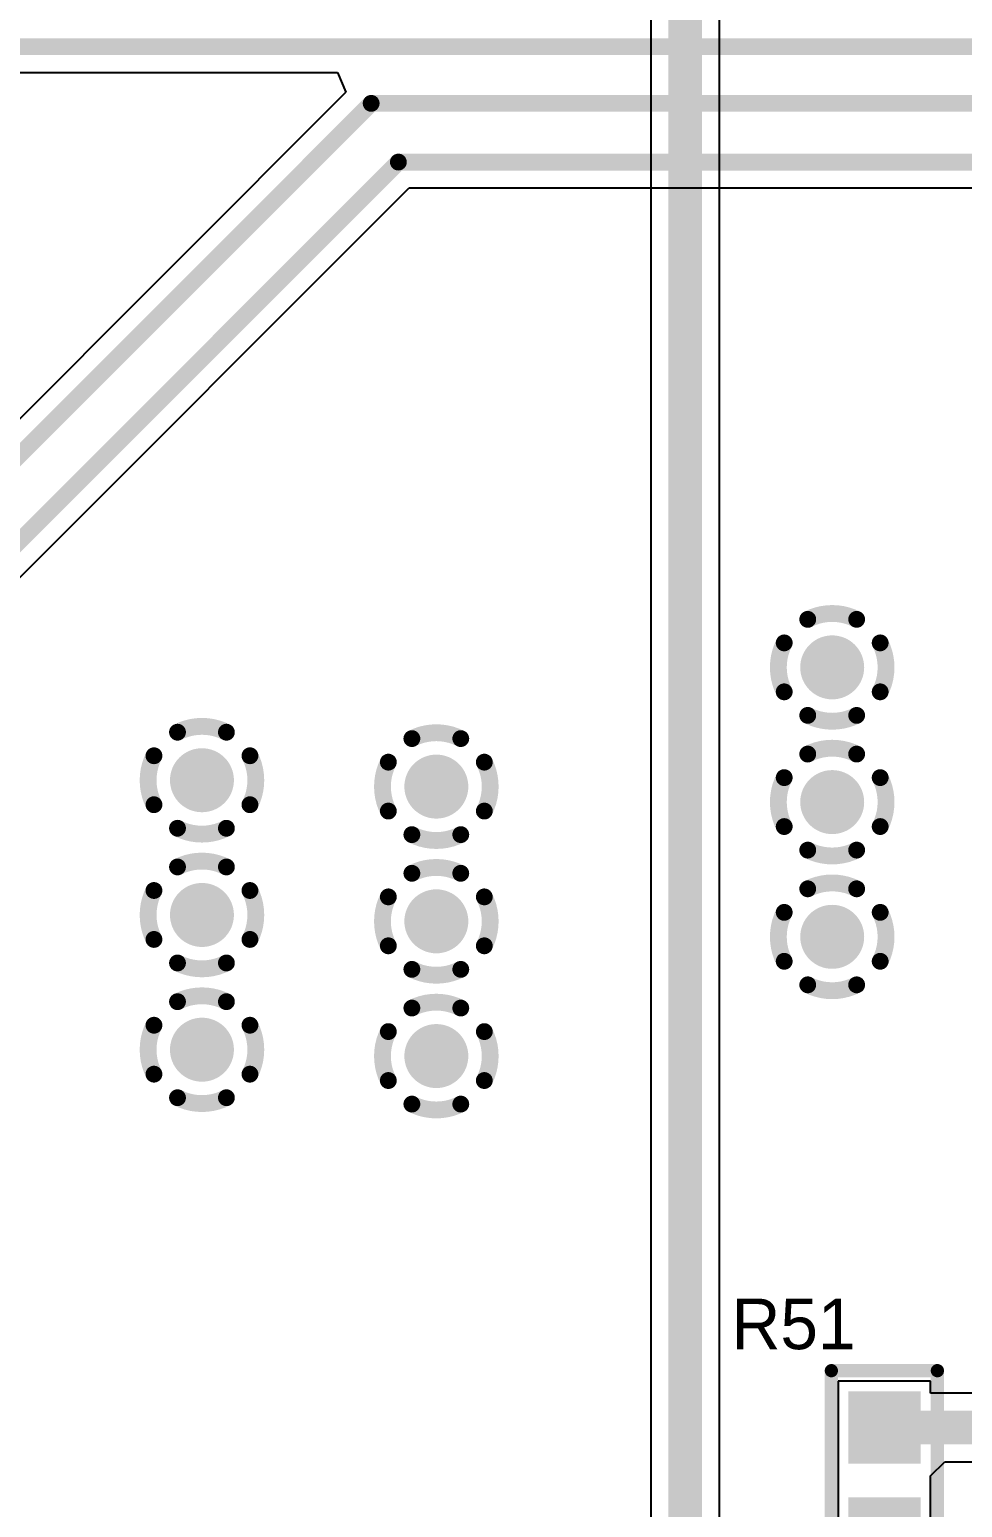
# Model space of a CAD drawing. Header units: millimetres. Extents: x 6.83 to 16.18, y 4.59 to 12.3.
# Drawn here: x 10.045 to 10.599, y 7.442 to 8.32 of the extents above; entities that cross this region are included whole.
import ezdxf

# ---------------------------------------------------------------- set-up
doc = ezdxf.new("R2010")
doc.units = ezdxf.units.MM
doc.header["$MEASUREMENT"] = 0
for name, color, linetype in [('BottomLayer', 5, 'Continuous'), ('BottomSolder', 6, 'Continuous'), ('InternalPlane1', 76, 'Continuous'), ('InternalPlane2', 16, 'Continuous'), ('MultiLayer', 9, 'Continuous'), ('TopLayer', 1, 'Continuous'), ('TopOverlay', 2, 'Continuous'), ('TopPaste', 8, 'Continuous'), ('TopSolder', 216, 'Continuous'), ('ViaHoleLayer', 16, 'Continuous')]:
    doc.layers.add(name, color=color, linetype=linetype)

# ---------------------------------------------------------------- blocks, each defined once
blk = doc.blocks.new('0603_41')
at = {"layer": 'TopLayer'}
for points in [[(0.02175, -0.04726), (0.02175, -0.01226), (-0.01325, -0.04726), (-0.01325, -0.01226)], [(0.02175, -0.11026), (0.02175, -0.07526), (-0.01325, -0.11026), (-0.01325, -0.07526)]]:
    blk.add_solid(points, dxfattribs=at)
at = {"layer": 'TopOverlay', "const_width": 0.00787}
for points in [[(-0.02724, -0.12598), (-0.02724, 0.00394)], [(-0.02724, 0.00394), (0.03575, 0.00394)], [(0.03575, -0.12598), (0.03575, 0.00394)], [(-0.02724, -0.12598), (0.03575, -0.12598)]]:
    blk.add_lwpolyline(points, dxfattribs=at)
at = {"layer": 'TopOverlay', "const_width": 0.00394}
for points in [[(-0.02921, 0.00394, 1), (-0.02528, 0.00394, 1)], [(-0.02921, 0.00394, 1), (-0.02528, 0.00394, 1)], [(0.03378, 0.00394, 1), (0.03772, 0.00394, 1)], [(0.03378, 0.00394, 1), (0.03772, 0.00394, 1)], [(-0.02921, -0.12598, 1), (-0.02528, -0.12598, 1)], [(-0.02921, -0.12598, 1), (-0.02528, -0.12598, 1)], [(0.03378, -0.12598, 1), (0.03772, -0.12598, 1)], [(0.03378, -0.12598, 1), (0.03772, -0.12598, 1)]]:
    blk.add_lwpolyline(points, format="xyb", close=True, dxfattribs=at)
at = {"layer": 'TopPaste'}
for points in [[(0.02175, -0.04726), (0.02175, -0.01226), (-0.01325, -0.04726), (-0.01325, -0.01226)], [(0.02175, -0.11026), (0.02175, -0.07526), (-0.01325, -0.11026), (-0.01325, -0.07526)]]:
    blk.add_solid(points, dxfattribs=at)
at = {"layer": 'TopSolder'}
for points in [[(0.02575, -0.05126), (0.02575, -0.00826), (-0.01725, -0.05126), (-0.01725, -0.00826)], [(0.02575, -0.11426), (0.02575, -0.07126), (-0.01725, -0.11426), (-0.01725, -0.07126)]]:
    blk.add_solid(points, dxfattribs=at)

msp = doc.modelspace()

# ---------------------------------------------------------------- linework, layer by layer
at = {"layer": 'BottomLayer'}
for p, q in [((10.41382, 8.59966), (10.41382, 6.53845)), ((10.4546, 6.54516), (10.4546, 8.59674))]:
    msp.add_line(p, q, dxfattribs=at)
at = {"layer": 'BottomLayer', "const_width": 0.02}
msp.add_lwpolyline([(10.43421, 6.53067), (10.43421, 8.62736)], dxfattribs=at)
at = {"layer": 'BottomLayer', "const_width": 0.015}
for points in [[(10.51414, 7.94102, 1), (10.52914, 7.94102, 1)], [(10.13967, 7.874, 1), (10.15467, 7.874, 1)], [(10.27893, 7.87022, 1), (10.29393, 7.87022, 1)], [(10.51414, 7.86102, 1), (10.52914, 7.86102, 1)], [(10.13967, 7.794, 1), (10.15467, 7.794, 1)], [(10.27893, 7.79022, 1), (10.29393, 7.79022, 1)], [(10.51414, 7.78102, 1), (10.52914, 7.78102, 1)], [(10.13967, 7.714, 1), (10.15467, 7.714, 1)], [(10.27893, 7.71022, 1), (10.29393, 7.71022, 1)]]:
    msp.add_lwpolyline(points, format="xyb", close=True, dxfattribs=at)
at = {"layer": 'BottomSolder', "const_width": 0.019}
for points in [[(10.51214, 7.94102, 1), (10.53114, 7.94102, 1)], [(10.13767, 7.874, 1), (10.15667, 7.874, 1)], [(10.27693, 7.87022, 1), (10.29593, 7.87022, 1)], [(10.51214, 7.86102, 1), (10.53114, 7.86102, 1)], [(10.13767, 7.794, 1), (10.15667, 7.794, 1)], [(10.27693, 7.79022, 1), (10.29593, 7.79022, 1)], [(10.51214, 7.78102, 1), (10.53114, 7.78102, 1)], [(10.13767, 7.714, 1), (10.15667, 7.714, 1)], [(10.27693, 7.71022, 1), (10.29593, 7.71022, 1)]]:
    msp.add_lwpolyline(points, format="xyb", close=True, dxfattribs=at)
at = {"layer": 'InternalPlane1', "const_width": 0.01}
for points in [[(10.50711, 7.96953, -0.240079), (10.53617, 7.96953)], [(10.49313, 7.92649, -0.240079), (10.49313, 7.95555)], [(10.55015, 7.95555, -0.240079), (10.55015, 7.92649)], [(10.53617, 7.91251, -0.240079), (10.50711, 7.91251)], [(10.13264, 7.90251, -0.240079), (10.1617, 7.90251)], [(10.2719, 7.89873, -0.240079), (10.30095, 7.89873)], [(10.50711, 7.88953, -0.240079), (10.53617, 7.88953)], [(10.11866, 7.85947, -0.240079), (10.11866, 7.88853)], [(10.17568, 7.88853, -0.240079), (10.17568, 7.85947)], [(10.25791, 7.85569, -0.240079), (10.25791, 7.88474)], [(10.31494, 7.88474, -0.240079), (10.31494, 7.85569)], [(10.49313, 7.84649, -0.240079), (10.49313, 7.87555)], [(10.55015, 7.87555, -0.240079), (10.55015, 7.84649)], [(10.1617, 7.84549, -0.240079), (10.13264, 7.84549)], [(10.30095, 7.8417, -0.240079), (10.2719, 7.8417)], [(10.53617, 7.83251, -0.240079), (10.50711, 7.83251)], [(10.13264, 7.82251, -0.240079), (10.1617, 7.82251)], [(10.2719, 7.81873, -0.240079), (10.30095, 7.81873)], [(10.11866, 7.77947, -0.240079), (10.11866, 7.80853)], [(10.17568, 7.80853, -0.240079), (10.17568, 7.77947)], [(10.50711, 7.80953, -0.240079), (10.53617, 7.80953)], [(10.25791, 7.77569, -0.240079), (10.25791, 7.80474)], [(10.31494, 7.80474, -0.240079), (10.31494, 7.77569)], [(10.49313, 7.76649, -0.240079), (10.49313, 7.79555)], [(10.55015, 7.79555, -0.240079), (10.55015, 7.76649)], [(10.1617, 7.76549, -0.240079), (10.13264, 7.76549)], [(10.30095, 7.7617, -0.240079), (10.2719, 7.7617)], [(10.13264, 7.74251, -0.240079), (10.1617, 7.74251)], [(10.53617, 7.75251, -0.240079), (10.50711, 7.75251)], [(10.2719, 7.73873, -0.240079), (10.30095, 7.73873)], [(10.11866, 7.69947, -0.240079), (10.11866, 7.72853)], [(10.17568, 7.72853, -0.240079), (10.17568, 7.69947)], [(10.25791, 7.69569, -0.240079), (10.25791, 7.72474)], [(10.31494, 7.72474, -0.240079), (10.31494, 7.69569)], [(10.1617, 7.68549, -0.240079), (10.13264, 7.68549)], [(10.30095, 7.6817, -0.240079), (10.2719, 7.6817)]]:
    msp.add_lwpolyline(points, format="xyb", dxfattribs=at)
at = {"layer": 'InternalPlane1', "const_width": 0.005}
for points in [[(10.50461, 7.96953, 1), (10.50961, 7.96953, 1)], [(10.53367, 7.96953, 1), (10.53867, 7.96953, 1)], [(10.49063, 7.95555, 1), (10.49563, 7.95555, 1)], [(10.54765, 7.95555, 1), (10.55265, 7.95555, 1)], [(10.49063, 7.92649, 1), (10.49563, 7.92649, 1)], [(10.54765, 7.92649, 1), (10.55265, 7.92649, 1)], [(10.50461, 7.91251, 1), (10.50961, 7.91251, 1)], [(10.53367, 7.91251, 1), (10.53867, 7.91251, 1)], [(10.13014, 7.90251, 1), (10.13514, 7.90251, 1)], [(10.1592, 7.90251, 1), (10.1642, 7.90251, 1)], [(10.2694, 7.89873, 1), (10.2744, 7.89873, 1)], [(10.29845, 7.89873, 1), (10.30345, 7.89873, 1)], [(10.11616, 7.88853, 1), (10.12116, 7.88853, 1)], [(10.17318, 7.88853, 1), (10.17818, 7.88853, 1)], [(10.25541, 7.88474, 1), (10.26041, 7.88474, 1)], [(10.31244, 7.88474, 1), (10.31744, 7.88474, 1)], [(10.50461, 7.88953, 1), (10.50961, 7.88953, 1)], [(10.53367, 7.88953, 1), (10.53867, 7.88953, 1)], [(10.49063, 7.87555, 1), (10.49563, 7.87555, 1)], [(10.54765, 7.87555, 1), (10.55265, 7.87555, 1)], [(10.11616, 7.85947, 1), (10.12116, 7.85947, 1)], [(10.17318, 7.85947, 1), (10.17818, 7.85947, 1)], [(10.25541, 7.85569, 1), (10.26041, 7.85569, 1)], [(10.31244, 7.85569, 1), (10.31744, 7.85569, 1)], [(10.13014, 7.84549, 1), (10.13514, 7.84549, 1)], [(10.1592, 7.84549, 1), (10.1642, 7.84549, 1)], [(10.2694, 7.8417, 1), (10.2744, 7.8417, 1)], [(10.29845, 7.8417, 1), (10.30345, 7.8417, 1)], [(10.49063, 7.84649, 1), (10.49563, 7.84649, 1)], [(10.54765, 7.84649, 1), (10.55265, 7.84649, 1)], [(10.50461, 7.83251, 1), (10.50961, 7.83251, 1)], [(10.53367, 7.83251, 1), (10.53867, 7.83251, 1)], [(10.13014, 7.82251, 1), (10.13514, 7.82251, 1)], [(10.1592, 7.82251, 1), (10.1642, 7.82251, 1)], [(10.2694, 7.81873, 1), (10.2744, 7.81873, 1)], [(10.29845, 7.81873, 1), (10.30345, 7.81873, 1)], [(10.11616, 7.80853, 1), (10.12116, 7.80853, 1)], [(10.17318, 7.80853, 1), (10.17818, 7.80853, 1)], [(10.50461, 7.80953, 1), (10.50961, 7.80953, 1)], [(10.53367, 7.80953, 1), (10.53867, 7.80953, 1)], [(10.25541, 7.80474, 1), (10.26041, 7.80474, 1)], [(10.31244, 7.80474, 1), (10.31744, 7.80474, 1)], [(10.49063, 7.79555, 1), (10.49563, 7.79555, 1)], [(10.54765, 7.79555, 1), (10.55265, 7.79555, 1)], [(10.11616, 7.77947, 1), (10.12116, 7.77947, 1)], [(10.17318, 7.77947, 1), (10.17818, 7.77947, 1)], [(10.25541, 7.77569, 1), (10.26041, 7.77569, 1)], [(10.31244, 7.77569, 1), (10.31744, 7.77569, 1)], [(10.13014, 7.76549, 1), (10.13514, 7.76549, 1)], [(10.1592, 7.76549, 1), (10.1642, 7.76549, 1)], [(10.2694, 7.7617, 1), (10.2744, 7.7617, 1)], [(10.29845, 7.7617, 1), (10.30345, 7.7617, 1)], [(10.49063, 7.76649, 1), (10.49563, 7.76649, 1)], [(10.54765, 7.76649, 1), (10.55265, 7.76649, 1)], [(10.50461, 7.75251, 1), (10.50961, 7.75251, 1)], [(10.53367, 7.75251, 1), (10.53867, 7.75251, 1)], [(10.13014, 7.74251, 1), (10.13514, 7.74251, 1)], [(10.1592, 7.74251, 1), (10.1642, 7.74251, 1)], [(10.2694, 7.73873, 1), (10.2744, 7.73873, 1)], [(10.29845, 7.73873, 1), (10.30345, 7.73873, 1)], [(10.11616, 7.72853, 1), (10.12116, 7.72853, 1)], [(10.17318, 7.72853, 1), (10.17818, 7.72853, 1)], [(10.25541, 7.72474, 1), (10.26041, 7.72474, 1)], [(10.31244, 7.72474, 1), (10.31744, 7.72474, 1)], [(10.11616, 7.69947, 1), (10.12116, 7.69947, 1)], [(10.17318, 7.69947, 1), (10.17818, 7.69947, 1)], [(10.25541, 7.69569, 1), (10.26041, 7.69569, 1)], [(10.31244, 7.69569, 1), (10.31744, 7.69569, 1)], [(10.13014, 7.68549, 1), (10.13514, 7.68549, 1)], [(10.1592, 7.68549, 1), (10.1642, 7.68549, 1)], [(10.2694, 7.6817, 1), (10.2744, 7.6817, 1)], [(10.29845, 7.6817, 1), (10.30345, 7.6817, 1)]]:
    msp.add_lwpolyline(points, format="xyb", close=True, dxfattribs=at)
at = {"layer": 'InternalPlane2', "const_width": 0.01}
for points in [[(10.50711, 7.96953, -0.240079), (10.53617, 7.96953)], [(10.49313, 7.92649, -0.240079), (10.49313, 7.95555)], [(10.55015, 7.95555, -0.240079), (10.55015, 7.92649)], [(10.53617, 7.91251, -0.240079), (10.50711, 7.91251)], [(10.13264, 7.90251, -0.240079), (10.1617, 7.90251)], [(10.2719, 7.89873, -0.240079), (10.30095, 7.89873)], [(10.50711, 7.88953, -0.240079), (10.53617, 7.88953)], [(10.11866, 7.85947, -0.240079), (10.11866, 7.88853)], [(10.17568, 7.88853, -0.240079), (10.17568, 7.85947)], [(10.25791, 7.85569, -0.240079), (10.25791, 7.88474)], [(10.31494, 7.88474, -0.240079), (10.31494, 7.85569)], [(10.49313, 7.84649, -0.240079), (10.49313, 7.87555)], [(10.55015, 7.87555, -0.240079), (10.55015, 7.84649)], [(10.1617, 7.84549, -0.240079), (10.13264, 7.84549)], [(10.30095, 7.8417, -0.240079), (10.2719, 7.8417)], [(10.53617, 7.83251, -0.240079), (10.50711, 7.83251)], [(10.13264, 7.82251, -0.240079), (10.1617, 7.82251)], [(10.2719, 7.81873, -0.240079), (10.30095, 7.81873)], [(10.11866, 7.77947, -0.240079), (10.11866, 7.80853)], [(10.17568, 7.80853, -0.240079), (10.17568, 7.77947)], [(10.50711, 7.80953, -0.240079), (10.53617, 7.80953)], [(10.25791, 7.77569, -0.240079), (10.25791, 7.80474)], [(10.31494, 7.80474, -0.240079), (10.31494, 7.77569)], [(10.49313, 7.76649, -0.240079), (10.49313, 7.79555)], [(10.55015, 7.79555, -0.240079), (10.55015, 7.76649)], [(10.1617, 7.76549, -0.240079), (10.13264, 7.76549)], [(10.30095, 7.7617, -0.240079), (10.2719, 7.7617)], [(10.13264, 7.74251, -0.240079), (10.1617, 7.74251)], [(10.53617, 7.75251, -0.240079), (10.50711, 7.75251)], [(10.2719, 7.73873, -0.240079), (10.30095, 7.73873)], [(10.11866, 7.69947, -0.240079), (10.11866, 7.72853)], [(10.17568, 7.72853, -0.240079), (10.17568, 7.69947)], [(10.25791, 7.69569, -0.240079), (10.25791, 7.72474)], [(10.31494, 7.72474, -0.240079), (10.31494, 7.69569)], [(10.1617, 7.68549, -0.240079), (10.13264, 7.68549)], [(10.30095, 7.6817, -0.240079), (10.2719, 7.6817)]]:
    msp.add_lwpolyline(points, format="xyb", dxfattribs=at)
at = {"layer": 'InternalPlane2', "const_width": 0.005}
for points in [[(10.50461, 7.96953, 1), (10.50961, 7.96953, 1)], [(10.53367, 7.96953, 1), (10.53867, 7.96953, 1)], [(10.49063, 7.95555, 1), (10.49563, 7.95555, 1)], [(10.54765, 7.95555, 1), (10.55265, 7.95555, 1)], [(10.49063, 7.92649, 1), (10.49563, 7.92649, 1)], [(10.54765, 7.92649, 1), (10.55265, 7.92649, 1)], [(10.50461, 7.91251, 1), (10.50961, 7.91251, 1)], [(10.53367, 7.91251, 1), (10.53867, 7.91251, 1)], [(10.13014, 7.90251, 1), (10.13514, 7.90251, 1)], [(10.1592, 7.90251, 1), (10.1642, 7.90251, 1)], [(10.2694, 7.89873, 1), (10.2744, 7.89873, 1)], [(10.29845, 7.89873, 1), (10.30345, 7.89873, 1)], [(10.11616, 7.88853, 1), (10.12116, 7.88853, 1)], [(10.17318, 7.88853, 1), (10.17818, 7.88853, 1)], [(10.25541, 7.88474, 1), (10.26041, 7.88474, 1)], [(10.31244, 7.88474, 1), (10.31744, 7.88474, 1)], [(10.50461, 7.88953, 1), (10.50961, 7.88953, 1)], [(10.53367, 7.88953, 1), (10.53867, 7.88953, 1)], [(10.49063, 7.87555, 1), (10.49563, 7.87555, 1)], [(10.54765, 7.87555, 1), (10.55265, 7.87555, 1)], [(10.11616, 7.85947, 1), (10.12116, 7.85947, 1)], [(10.17318, 7.85947, 1), (10.17818, 7.85947, 1)], [(10.25541, 7.85569, 1), (10.26041, 7.85569, 1)], [(10.31244, 7.85569, 1), (10.31744, 7.85569, 1)], [(10.13014, 7.84549, 1), (10.13514, 7.84549, 1)], [(10.1592, 7.84549, 1), (10.1642, 7.84549, 1)], [(10.2694, 7.8417, 1), (10.2744, 7.8417, 1)], [(10.29845, 7.8417, 1), (10.30345, 7.8417, 1)], [(10.49063, 7.84649, 1), (10.49563, 7.84649, 1)], [(10.54765, 7.84649, 1), (10.55265, 7.84649, 1)], [(10.50461, 7.83251, 1), (10.50961, 7.83251, 1)], [(10.53367, 7.83251, 1), (10.53867, 7.83251, 1)], [(10.13014, 7.82251, 1), (10.13514, 7.82251, 1)], [(10.1592, 7.82251, 1), (10.1642, 7.82251, 1)], [(10.2694, 7.81873, 1), (10.2744, 7.81873, 1)], [(10.29845, 7.81873, 1), (10.30345, 7.81873, 1)], [(10.11616, 7.80853, 1), (10.12116, 7.80853, 1)], [(10.17318, 7.80853, 1), (10.17818, 7.80853, 1)], [(10.50461, 7.80953, 1), (10.50961, 7.80953, 1)], [(10.53367, 7.80953, 1), (10.53867, 7.80953, 1)], [(10.25541, 7.80474, 1), (10.26041, 7.80474, 1)], [(10.31244, 7.80474, 1), (10.31744, 7.80474, 1)], [(10.49063, 7.79555, 1), (10.49563, 7.79555, 1)], [(10.54765, 7.79555, 1), (10.55265, 7.79555, 1)], [(10.11616, 7.77947, 1), (10.12116, 7.77947, 1)], [(10.17318, 7.77947, 1), (10.17818, 7.77947, 1)], [(10.25541, 7.77569, 1), (10.26041, 7.77569, 1)], [(10.31244, 7.77569, 1), (10.31744, 7.77569, 1)], [(10.13014, 7.76549, 1), (10.13514, 7.76549, 1)], [(10.1592, 7.76549, 1), (10.1642, 7.76549, 1)], [(10.2694, 7.7617, 1), (10.2744, 7.7617, 1)], [(10.29845, 7.7617, 1), (10.30345, 7.7617, 1)], [(10.49063, 7.76649, 1), (10.49563, 7.76649, 1)], [(10.54765, 7.76649, 1), (10.55265, 7.76649, 1)], [(10.50461, 7.75251, 1), (10.50961, 7.75251, 1)], [(10.53367, 7.75251, 1), (10.53867, 7.75251, 1)], [(10.13014, 7.74251, 1), (10.13514, 7.74251, 1)], [(10.1592, 7.74251, 1), (10.1642, 7.74251, 1)], [(10.2694, 7.73873, 1), (10.2744, 7.73873, 1)], [(10.29845, 7.73873, 1), (10.30345, 7.73873, 1)], [(10.11616, 7.72853, 1), (10.12116, 7.72853, 1)], [(10.17318, 7.72853, 1), (10.17818, 7.72853, 1)], [(10.25541, 7.72474, 1), (10.26041, 7.72474, 1)], [(10.31244, 7.72474, 1), (10.31744, 7.72474, 1)], [(10.11616, 7.69947, 1), (10.12116, 7.69947, 1)], [(10.17318, 7.69947, 1), (10.17818, 7.69947, 1)], [(10.25541, 7.69569, 1), (10.26041, 7.69569, 1)], [(10.31244, 7.69569, 1), (10.31744, 7.69569, 1)], [(10.13014, 7.68549, 1), (10.13514, 7.68549, 1)], [(10.1592, 7.68549, 1), (10.1642, 7.68549, 1)], [(10.2694, 7.6817, 1), (10.2744, 7.6817, 1)], [(10.29845, 7.6817, 1), (10.30345, 7.6817, 1)]]:
    msp.add_lwpolyline(points, format="xyb", close=True, dxfattribs=at)
at = {"layer": 'MultiLayer', "const_width": 0.015}
for points in [[(10.51414, 7.94102, 1), (10.52914, 7.94102, 1)], [(10.13967, 7.874, 1), (10.15467, 7.874, 1)], [(10.27893, 7.87022, 1), (10.29393, 7.87022, 1)], [(10.51414, 7.86102, 1), (10.52914, 7.86102, 1)], [(10.13967, 7.794, 1), (10.15467, 7.794, 1)], [(10.27893, 7.79022, 1), (10.29393, 7.79022, 1)], [(10.51414, 7.78102, 1), (10.52914, 7.78102, 1)], [(10.13967, 7.714, 1), (10.15467, 7.714, 1)], [(10.27893, 7.71022, 1), (10.29393, 7.71022, 1)]]:
    msp.add_lwpolyline(points, format="xyb", close=True, dxfattribs=at)
at = {"layer": 'TopLayer'}
for p, q in [((10.0202, 8.2943), (10.22776, 8.2943)), ((10.22776, 8.2943), (10.23265, 8.28249)), ((10.23265, 8.28249), (9.97408, 8.02392)), ((10.03235, 7.9879), (10.2702, 8.22575)), ((10.2702, 8.22575), (12.33252, 8.22575)), ((10.58013, 7.5172), (10.52513, 7.5172)), ((10.52513, 7.5172), (10.52513, 7.46602)), ((10.58013, 7.51009), (10.58013, 7.5172)), ((10.61948, 7.51009), (10.58013, 7.51009)), ((10.58013, 7.46095), (10.58848, 7.46931)), ((10.58848, 7.46931), (10.62474, 7.46931)), ((10.52513, 7.46602), (10.52513, 7.45421)), ((10.58013, 7.45039), (10.58013, 7.46095)), ((10.52513, 7.45421), (10.52513, 7.45039)), ((10.52513, 7.45039), (10.52513, 7.39921)), ((10.58013, 7.39921), (10.58013, 7.45039))]:
    msp.add_line(p, q, dxfattribs=at)
for points, const_width in [([(10.0202, 8.3096), (13.20348, 8.3096)], 0.01), ([(9.98041, 8.00863), (10.24771, 8.27592)], 0.01), ([(10.24771, 8.27592), (13.16689, 8.27592)], 0.01), ([(10.01706, 7.99424), (10.26387, 8.24105)], 0.01), ([(10.26387, 8.24105), (13.12739, 8.24105)], 0.01), ([(10.55263, 7.4897), (10.63627, 7.4897)], 0.02)]:
    msp.add_lwpolyline(points, dxfattribs=dict(at, const_width=const_width))
for points, const_width in [([(10.24521, 8.27592, 1), (10.25021, 8.27592, 1)], 0.005), ([(10.24521, 8.27592, 1), (10.25021, 8.27592, 1)], 0.005), ([(10.26137, 8.24105, 1), (10.26637, 8.24105, 1)], 0.005), ([(10.26137, 8.24105, 1), (10.26637, 8.24105, 1)], 0.005), ([(10.51414, 7.94102, 1), (10.52914, 7.94102, 1)], 0.015), ([(10.13967, 7.874, 1), (10.15467, 7.874, 1)], 0.015), ([(10.27893, 7.87022, 1), (10.29393, 7.87022, 1)], 0.015), ([(10.51414, 7.86102, 1), (10.52914, 7.86102, 1)], 0.015), ([(10.13967, 7.794, 1), (10.15467, 7.794, 1)], 0.015), ([(10.27893, 7.79022, 1), (10.29393, 7.79022, 1)], 0.015), ([(10.51414, 7.78102, 1), (10.52914, 7.78102, 1)], 0.015), ([(10.13967, 7.714, 1), (10.15467, 7.714, 1)], 0.015), ([(10.27893, 7.71022, 1), (10.29393, 7.71022, 1)], 0.015), ([(10.54763, 7.4897, 1), (10.55763, 7.4897, 1)], 0.01)]:
    msp.add_lwpolyline(points, format="xyb", close=True, dxfattribs=dict(at, const_width=const_width))
at = {"layer": 'TopSolder', "const_width": 0.019}
for points in [[(10.51214, 7.94102, 1), (10.53114, 7.94102, 1)], [(10.13767, 7.874, 1), (10.15667, 7.874, 1)], [(10.27693, 7.87022, 1), (10.29593, 7.87022, 1)], [(10.51214, 7.86102, 1), (10.53114, 7.86102, 1)], [(10.13767, 7.794, 1), (10.15667, 7.794, 1)], [(10.27693, 7.79022, 1), (10.29593, 7.79022, 1)], [(10.51214, 7.78102, 1), (10.53114, 7.78102, 1)], [(10.13767, 7.714, 1), (10.15667, 7.714, 1)], [(10.27693, 7.71022, 1), (10.29593, 7.71022, 1)]]:
    msp.add_lwpolyline(points, format="xyb", close=True, dxfattribs=at)
at = {"layer": 'ViaHoleLayer', "const_width": 0.007}
for points in [[(10.51814, 7.94102, 1), (10.52514, 7.94102, 1)], [(10.14367, 7.874, 1), (10.15067, 7.874, 1)], [(10.28293, 7.87022, 1), (10.28993, 7.87022, 1)], [(10.51814, 7.86102, 1), (10.52514, 7.86102, 1)], [(10.14367, 7.794, 1), (10.15067, 7.794, 1)], [(10.28293, 7.79022, 1), (10.28993, 7.79022, 1)], [(10.51814, 7.78102, 1), (10.52514, 7.78102, 1)], [(10.14367, 7.714, 1), (10.15067, 7.714, 1)], [(10.28293, 7.71022, 1), (10.28993, 7.71022, 1)]]:
    msp.add_lwpolyline(points, format="xyb", close=True, dxfattribs=at)

# ---------------------------------------------------------------- block references
at = {"rotation": 360}
msp.add_blockref('0603_41', (10.54838, 7.51946), dxfattribs=at)

# ---------------------------------------------------------------- texts
at = {"layer": 'TopOverlay'}
msp.add_text('R51', height=0.03, dxfattribs=at).set_placement((10.46188, 7.53617))

doc.saveas('drawing.dxf')
